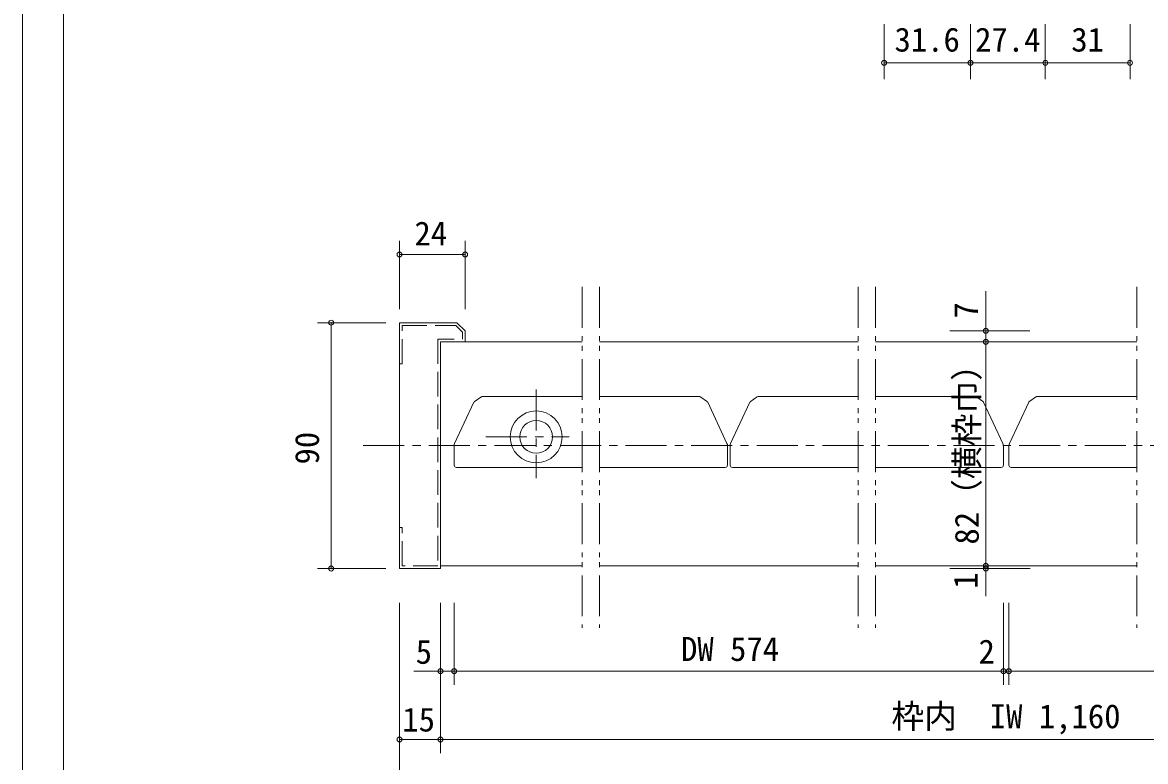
# Model space of a CAD drawing. Units: millimetres on the paper, enlarged 5 times, with parts at other scales. Extents: x -977 to 998, y -673 to 718.
# Drawn here: x -977 to -292, y -428 to 23 of the extents above; entities that cross this region are included whole.
import ezdxf
from ezdxf.enums import TextEntityAlignment as Align

# ---------------------------------------------------------------- set-up
doc = ezdxf.new("R2010")
doc.units = ezdxf.units.MM
doc.header["$LTSCALE"] = 5
doc.header["$PDMODE"] = 32
doc.header["$PDSIZE"] = 3
for name, pattern in [('CHAIN1', [8, 5, -1, 1, -1]), ('DASHED2', [3, 2, -1]), ('DASHED3', [4, 3, -1]), ('DOUBLE_CHAIN1', [8.8, 5, -1, 0.6, -0.6, 0.6, -1])]:
    doc.linetypes.add(name, pattern=pattern)
for name, color, linetype, lineweight in [('0-0_0', 7, 'Continuous', 18), ('2-1_6', 3, 'Continuous', 20), ('3-1_四方枠', 7, 'Continuous', 18)]:
    doc.layers.add(name, color=color, linetype=linetype, lineweight=lineweight)
doc.styles.add('ＭＳ ゴシック', font='')
doc.styles.get('ＭＳ ゴシック').set_extended_font_data('MS Gothic')

msp = doc.modelspace()

# ---------------------------------------------------------------- linework, layer by layer
at = {"layer": '0-0_0'}
msp.add_line((-952.188, 693.383), (-952.188, -535.367), dxfattribs=at)
msp.add_lwpolyline([(-977.188, -672.867), (-977.188, 718.383), (997.812, 718.383)], dxfattribs=at)
at = {"layer": '2-1_6', "color": 4, "lineweight": 9}
for p, q in [((-451.651, -11.93), (-451.651, 21.77)), ((-398.985, -11.93), (-398.985, 21.77)), ((-353.315, -11.93), (-353.315, 21.77)), ((-301.651, -11.93), (-301.651, 21.77)), ((-451.651, -1.93), (-398.985, -1.93)), ((-398.985, -1.93), (-353.315, -1.93)), ((-353.315, -1.93), (-301.651, -1.93)), ((-747.188, -110.437), (-747.188, -152.103)), ((-707.188, -110.437), (-707.188, -152.103)), ((-747.188, -118.77), (-707.188, -118.77)), ((-389.622, -141.26), (-389.622, -327.376)), ((-797.188, -160.437), (-755.521, -160.437)), ((-788.854, -160.437), (-788.854, -310.437)), ((-411.514, -165.437), (-362.782, -165.437)), ((-411.514, -172.103), (-362.782, -172.103)), ((-797.188, -310.437), (-755.521, -310.437)), ((-362.497, -310.437), (-411.514, -310.437)), ((-747.188, -464.707), (-747.188, -331.374)), ((-722.188, -423.04), (-722.188, -331.374)), ((-713.854, -381.374), (-713.854, -331.374)), ((-378.854, -381.374), (-378.854, -331.374)), ((-375.521, -381.374), (-375.521, -331.374)), ((-375.521, -381.374), (-375.521, -331.374)), ((-738.39, -373.04), (-14.613, -373.04)), ((-747.188, -414.707), (-7.188, -414.707))]:
    msp.add_line(p, q, dxfattribs=at)
at = {"layer": '2-1_6', "color": 7, "linetype": 'DOUBLE_CHAIN1'}
for p, q in [((-635.729, -138.592), (-635.729, -346.521)), ((-625.313, -138.592), (-625.313, -346.521)), ((-467.396, -138.592), (-467.396, -346.521)), ((-456.979, -138.592), (-456.979, -346.521)), ((-297.396, -138.592), (-297.396, -346.521))]:
    msp.add_line(p, q, dxfattribs=at)
at = {"layer": '2-1_6', "color": 1, "lineweight": 18}
for p, q in [((-712.188, -160.437), (-747.188, -160.437)), ((-707.188, -165.437), (-712.188, -160.437)), ((-707.188, -165.437), (-707.188, -172.103)), ((-722.188, -172.103), (-707.188, -172.103)), ((-722.188, -310.437), (-722.188, -172.103)), ((-696.812, -205.437), (-635.729, -205.437)), ((-564.23, -205.437), (-625.313, -205.437)), ((-528.479, -205.437), (-467.396, -205.437)), ((-395.896, -205.437), (-456.979, -205.437)), ((-358.479, -205.437), (-297.396, -205.437)), ((-701.787, -208.891), (-713.573, -234.167)), ((-697.099, -205.527), (-701.621, -208.693)), ((-563.943, -205.527), (-559.421, -208.693)), ((-559.255, -208.891), (-547.469, -234.167)), ((-533.454, -208.891), (-545.24, -234.167)), ((-528.766, -205.527), (-533.287, -208.693)), ((-395.61, -205.527), (-391.088, -208.693)), ((-390.922, -208.891), (-379.135, -234.167)), ((-363.454, -208.891), (-375.24, -234.167)), ((-358.766, -205.527), (-363.287, -208.693)), ((-713.854, -235.435), (-713.854, -247.437)), ((-547.188, -235.435), (-547.188, -247.437)), ((-545.521, -235.435), (-545.521, -247.437)), ((-378.854, -235.435), (-378.854, -247.437)), ((-375.521, -235.435), (-375.521, -247.437)), ((-712.521, -248.77), (-635.729, -248.77)), ((-548.521, -248.77), (-625.313, -248.77)), ((-544.188, -248.77), (-467.396, -248.77)), ((-380.188, -248.77), (-456.979, -248.77)), ((-374.188, -248.77), (-297.396, -248.77))]:
    msp.add_line(p, q, dxfattribs=at)
at = {"layer": '2-1_6', "color": 4, "linetype": 'DASHED3', "lineweight": 9}
for p, q in [((-745.521, -162.103), (-712.878, -162.103)), ((-723.854, -170.437), (-723.854, -308.77)), ((-745.521, -285.437), (-747.188, -285.437)), ((-745.521, -308.77), (-745.521, -285.437)), ((-723.854, -308.77), (-745.521, -308.77))]:
    msp.add_line(p, q, dxfattribs=at)
at = {"layer": '2-1_6', "color": 4, "linetype": 'DASHED2', "lineweight": 9}
for p, q in [((-712.878, -162.103), (-708.854, -166.127)), ((-723.854, -170.437), (-708.854, -170.437)), ((-708.854, -166.127), (-708.854, -170.437))]:
    msp.add_line(p, q, dxfattribs=at)
at = {"layer": '2-1_6', "color": 7, "lineweight": 18}
for p, q in [((-722.188, -172.103), (-635.729, -172.103)), ((-625.313, -172.103), (-467.396, -172.103)), ((-456.979, -172.103), (-297.396, -172.103)), ((-722.188, -308.77), (-635.729, -308.77)), ((-625.313, -308.77), (-467.396, -308.77)), ((-456.979, -308.77), (-297.396, -308.77))]:
    msp.add_line(p, q, dxfattribs=at)
at = {"layer": '2-1_6', "color": 4, "linetype": 'CHAIN1', "lineweight": 9}
for p, q in [((-663.854, -201.154), (-663.854, -255.243)), ((-694.488, -230.103), (-643.665, -230.103)), ((-769.284, -235.437), (19.303, -235.437))]:
    msp.add_line(p, q, dxfattribs=at)
at = {"layer": '2-1_6', "color": 1, "lineweight": 18}
msp.add_lwpolyline([(-722.188, -310.437), (-747.188, -310.437), (-747.188, -160.437)], dxfattribs=at)
at = {"layer": '2-1_6', "color": 4, "linetype": 'DASHED3', "lineweight": 9}
msp.add_lwpolyline([(-747.188, -185.437), (-745.521, -185.437), (-745.521, -162.103)], dxfattribs=at)
at = {"layer": '2-1_6', "color": 1, "lineweight": 18}
for radius in [15.833, 10]:
    msp.add_circle((-663.854, -230.103), radius, dxfattribs=at)
for centre, radius, start, end in [((-710.854, -235.435), 3, 155, 180), ((-550.188, -235.435), 3, 0, 25), ((-542.521, -235.435), 3, 155, 180), ((-381.854, -235.435), 3, 0, 25), ((-372.521, -235.435), 3, 155, 180), ((-712.521, -247.437), 1.333, 180, 270), ((-548.521, -247.437), 1.333, 270, 0), ((-544.188, -247.437), 1.333, 180, 270), ((-380.188, -247.437), 1.333, 270, 0), ((-374.188, -247.437), 1.333, 180, 270)]:
    msp.add_arc(centre, radius, start, end, dxfattribs=at)
at = {"layer": '2-1_6', "color": 4}
for p in [(-451.651, -1.93), (-398.985, -1.93), (-353.315, -1.93), (-301.651, -1.93), (-747.188, -118.77), (-707.188, -118.77), (-788.854, -160.437), (-389.622, -165.437), (-389.622, -172.103), (-389.622, -308.77), (-788.854, -310.437), (-389.622, -310.437), (-722.188, -373.04), (-713.854, -373.04), (-378.854, -373.04), (-375.521, -373.04), (-747.188, -414.707), (-722.188, -414.707)]:
    msp.add_point(p, dxfattribs=at)
at = {"layer": '3-1_四方枠'}
msp.add_line((-977.188, -672.867), (-977.188, -209.117), dxfattribs=at)

# ---------------------------------------------------------------- texts
at = {"layer": '2-1_6', "color": 7, "style": 'ＭＳ ゴシック'}
for s, p in [('31.6', (-445.318, 0.57)), ('27.4', (-396.15, 0.57)), ('31', (-337.483, 0.57)), ('24', (-738.112, -117.719)), ('5', (-737.336, -372.962)), ('DW 574', (-575.521, -371.237)), ('2', (-394.059, -372.789)), ('15', (-745.503, -414.287)), ('枠内\u3000IW 1,160', (-447.188, -412.276))]:
    msp.add_text(s, height=14.66, dxfattribs=at).set_placement(p, align=Align.BOTTOM_LEFT)
for s, p in [('7', (-389.961, -157.945)), ('82（横枠巾）', (-389.496, -295.809)), ('90', (-791.915, -246.951)), ('1', (-390.213, -322.744))]:
    msp.add_text(s, height=14.66, rotation=90, dxfattribs=at).set_placement(p, align=Align.BOTTOM_LEFT)

doc.saveas('drawing.dxf')
